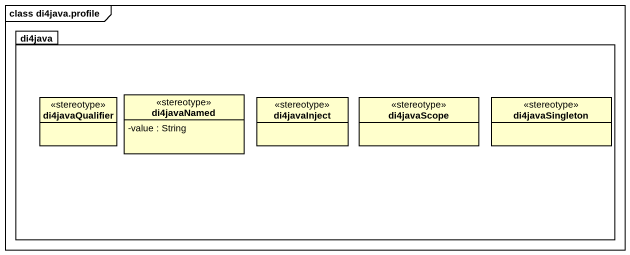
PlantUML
@startuml
mainframe class di4java.profile
hide circle
hide empty members
skinparam classAttributeIconSize 0
package di4java {
  class di4javaQualifier <<stereotype>>
  class di4javaNamed <<stereotype>> {
    -value : String
  }
  class di4javaInject <<stereotype>>
  class di4javaScope <<stereotype>>
  class di4javaSingleton <<stereotype>>
}
@enduml
